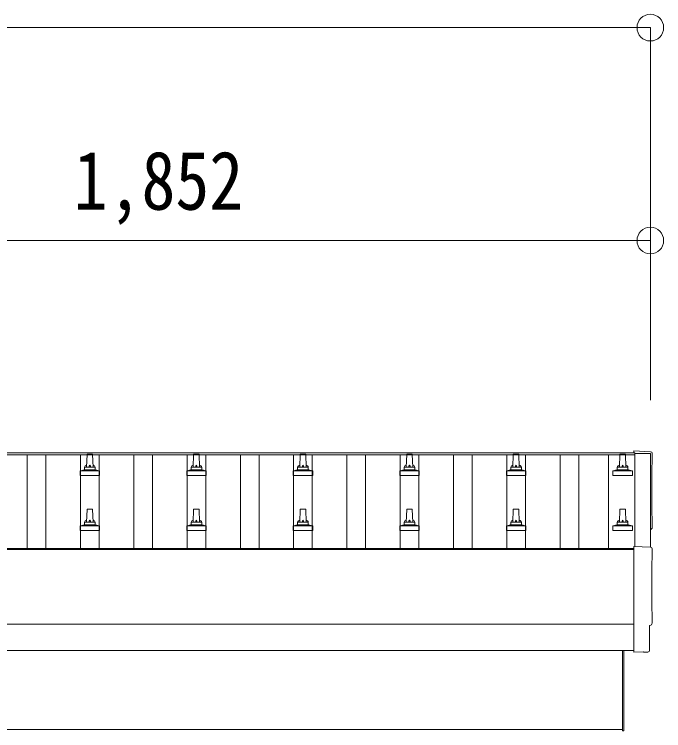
# Model space of a CAD drawing. Units: millimetres at full size, sheet at 1:50; details may follow other scales. Extents: x -14053 to 14053, y -9700 to 9700.
# Drawn here: x -2830 to -1611, y 2449 to 3795 of the extents above; entities that cross this region are included whole.
import ezdxf
from ezdxf.enums import TextEntityAlignment as Align

# ---------------------------------------------------------------- set-up
doc = ezdxf.new("R2010")
doc.units = ezdxf.units.MM
doc.header["$LTSCALE"] = 50
doc.header["$PDMODE"] = 32
doc.header["$PDSIZE"] = 50
for name, color, linetype, lineweight in [('0-2_建具', 4, 'Continuous', 9), ('0-5_仕上げ', 5, 'Continuous', 5), ('0-8_外構', 6, 'Continuous', 9)]:
    doc.layers.add(name, color=color, linetype=linetype, lineweight=lineweight)
doc.styles.add('ＭＳ ゴシック', font='')
doc.styles.get('ＭＳ ゴシック').set_extended_font_data('MS Gothic')

msp = doc.modelspace()

# ---------------------------------------------------------------- linework, layer by layer
at = {"layer": '0-2_建具'}
for p, q in [((-1664.97, 2967.34), (-3487.97, 2967.34)), ((-1664.97, 2970.93), (-3465.47, 2970.93)), ((-1664.97, 2970.93), (-1664.97, 2967.34)), ((-1664.97, 2969.96), (-1664.97, 2795.44)), ((-1635.97, 2969.96), (-1664.97, 2969.96)), ((-1635.97, 2793.92), (-1635.97, 2969.96)), ((-1666.97, 2789.43), (-3508.97, 2789.43)), ((-1666.97, 2791.32), (-3465.47, 2791.32)), ((-3465.47, 2649.54), (-1666.97, 2649.54)), ((-1666.97, 2599.72), (-3465.47, 2599.72)), ((-1687.97, 2449.31), (-1687.97, 2599.72)), ((-1685.97, 2599.72), (-1685.97, 2449.31)), ((-1666.97, 2597.69), (-1666.97, 2596.69)), ((-1647.34, 2596.69), (-1640.42, 2597.05)), ((-3442.64, 2451.81), (-1687.97, 2451.81)), ((-1687.97, 2449.31), (-1685.97, 2449.31))]:
    msp.add_line(p, q, dxfattribs=at)
for points in [[(-1635.4, 2973.33), (-1666.97, 2974.98), (-1666.97, 2970.93)], [(-1635.4, 2793.89), (-1666.97, 2795.55), (-1666.97, 2597.69)], [(-1637.58, 2600.04), (-1637.58, 2647.07), (-1636.98, 2647.07)], [(-1648.09, 2596.96), (-1648.75, 2597.59), (-1666.97, 2596.69)]]:
    msp.add_lwpolyline(points, dxfattribs=at)
for centre, major_axis, ratio, start_param, end_param in [((-1635.56, 2970.33), (3, 0), 0.99863, 6.2683889, 7.8016218), ((3130.3, 2899.9), (-4763.38, 0), 0.99863, 6.2683889, 6.2976778), ((-1636.98, 2830.9), (4.41, 0), 0.99863, 4.9411535, 6.2976778), ((-1635.56, 2790.9), (3, 0), 0.99863, 6.2683889, 7.8016218), ((3130.3, 2720.47), (-4763.38, 0), 0.99863, 6.2683889, 6.2976778), ((-1636.98, 2651.47), (4.41, 0), 0.99863, 4.712389, 6.2976778), ((-1640.59, 2600.05), (2.18, -2.07), 0.9974, 5.5252311, 7.0411395), ((-1647.4, 2597.69), (0.727, -0.69), 0.9974, 4.712389, 5.5252311)]:
    msp.add_ellipse(centre, major_axis=major_axis, ratio=ratio, start_param=start_param, end_param=end_param, dxfattribs=at)
at = {"layer": '0-5_仕上げ', "color": 4, "lineweight": 9}
for p, q in [((-2805.47, 2791.32), (-2805.47, 2967.34)), ((-2770.47, 2791.32), (-2770.47, 2967.34)), ((-2705.47, 2791.32), (-2705.47, 2967.34)), ((-2670.47, 2791.32), (-2670.47, 2967.34)), ((-2605.47, 2791.32), (-2605.47, 2967.34)), ((-2570.47, 2791.32), (-2570.47, 2967.34)), ((-2505.47, 2791.32), (-2505.47, 2967.34)), ((-2470.47, 2791.32), (-2470.47, 2967.34)), ((-2405.47, 2791.32), (-2405.47, 2967.34)), ((-2370.47, 2791.32), (-2370.47, 2967.34)), ((-2305.47, 2791.32), (-2305.47, 2967.34)), ((-2270.47, 2791.32), (-2270.47, 2967.34)), ((-2205.47, 2791.32), (-2205.47, 2967.34)), ((-2170.47, 2791.32), (-2170.47, 2967.34)), ((-2105.47, 2791.32), (-2105.47, 2967.34)), ((-2070.47, 2791.32), (-2070.47, 2967.34)), ((-2005.47, 2791.32), (-2005.47, 2967.34)), ((-1970.47, 2791.32), (-1970.47, 2967.34)), ((-1905.47, 2791.32), (-1905.47, 2967.34)), ((-1870.47, 2791.32), (-1870.47, 2967.34)), ((-1805.47, 2791.32), (-1805.47, 2967.34)), ((-1770.47, 2791.32), (-1770.47, 2967.34)), ((-1714.47, 2967.34), (-1714.47, 2791.32))]:
    msp.add_line(p, q, dxfattribs=at)
at = {"layer": '0-5_仕上げ'}
for p, q in [((-2693.25, 2967.93), (-2693.97, 2944.41)), ((-2683.7, 2968.91), (-2692.25, 2968.91)), ((-2681.97, 2944.41), (-2682.7, 2967.93)), ((-2493.25, 2967.93), (-2493.97, 2944.41)), ((-2483.7, 2968.91), (-2492.25, 2968.91)), ((-2481.97, 2944.41), (-2482.7, 2967.93)), ((-2293.25, 2967.93), (-2293.97, 2944.41)), ((-2283.7, 2968.91), (-2292.25, 2968.91)), ((-2281.97, 2944.41), (-2282.7, 2967.93)), ((-2093.25, 2967.93), (-2093.97, 2944.41)), ((-2083.7, 2968.91), (-2092.25, 2968.91)), ((-2081.97, 2944.41), (-2082.7, 2967.93)), ((-1893.25, 2967.93), (-1893.97, 2944.41)), ((-1883.7, 2968.91), (-1892.25, 2968.91)), ((-1881.97, 2944.41), (-1882.7, 2967.93)), ((-1693.25, 2967.93), (-1693.97, 2944.41)), ((-1683.7, 2968.91), (-1692.25, 2968.91)), ((-1681.97, 2944.41), (-1682.7, 2967.93)), ((-2706.22, 2928.91), (-2706.22, 2936.62)), ((-2670.11, 2937.41), (-2705.84, 2937.41)), ((-2705.46, 2937.59), (-2698.74, 2939.22)), ((-2677.59, 2939.41), (-2698.36, 2939.41)), ((-2697.97, 2940.19), (-2697.97, 2944.41)), ((-2678.97, 2944.41), (-2696.97, 2944.41)), ((-2677.97, 2940.19), (-2677.97, 2944.41)), ((-2670.49, 2937.59), (-2677.21, 2939.22)), ((-2669.72, 2928.91), (-2669.72, 2936.62)), ((-2506.22, 2928.91), (-2506.22, 2936.62)), ((-2470.11, 2937.41), (-2505.84, 2937.41)), ((-2505.46, 2937.59), (-2498.74, 2939.22)), ((-2477.59, 2939.41), (-2498.36, 2939.41)), ((-2497.97, 2940.19), (-2497.97, 2944.41)), ((-2478.97, 2944.41), (-2496.97, 2944.41)), ((-2477.97, 2940.19), (-2477.97, 2944.41)), ((-2470.49, 2937.59), (-2477.21, 2939.22)), ((-2469.72, 2928.91), (-2469.72, 2936.62)), ((-2306.22, 2928.91), (-2306.22, 2936.62)), ((-2270.11, 2937.41), (-2305.84, 2937.41)), ((-2305.46, 2937.59), (-2298.74, 2939.22)), ((-2277.59, 2939.41), (-2298.36, 2939.41)), ((-2297.97, 2940.19), (-2297.97, 2944.41)), ((-2278.97, 2944.41), (-2296.97, 2944.41)), ((-2277.97, 2940.19), (-2277.97, 2944.41)), ((-2270.49, 2937.59), (-2277.21, 2939.22)), ((-2269.72, 2928.91), (-2269.72, 2936.62)), ((-2106.22, 2928.91), (-2106.22, 2936.62)), ((-2070.11, 2937.41), (-2105.84, 2937.41)), ((-2105.46, 2937.59), (-2098.74, 2939.22)), ((-2077.59, 2939.41), (-2098.36, 2939.41)), ((-2097.97, 2940.19), (-2097.97, 2944.41)), ((-2078.97, 2944.41), (-2096.97, 2944.41)), ((-2077.97, 2940.19), (-2077.97, 2944.41)), ((-2070.49, 2937.59), (-2077.21, 2939.22)), ((-2069.72, 2928.91), (-2069.72, 2936.62)), ((-1906.22, 2928.91), (-1906.22, 2936.62)), ((-1870.11, 2937.41), (-1905.84, 2937.41)), ((-1905.46, 2937.59), (-1898.74, 2939.22)), ((-1877.59, 2939.41), (-1898.36, 2939.41)), ((-1897.97, 2940.19), (-1897.97, 2944.41)), ((-1878.97, 2944.41), (-1896.97, 2944.41)), ((-1877.97, 2940.19), (-1877.97, 2944.41)), ((-1870.49, 2937.59), (-1877.21, 2939.22)), ((-1869.72, 2928.91), (-1869.72, 2936.62)), ((-1706.22, 2928.91), (-1706.22, 2936.62)), ((-1670.11, 2937.41), (-1705.84, 2937.41)), ((-1705.46, 2937.59), (-1698.74, 2939.22)), ((-1677.59, 2939.41), (-1698.36, 2939.41)), ((-1697.97, 2940.19), (-1697.97, 2944.41)), ((-1678.97, 2944.41), (-1696.97, 2944.41)), ((-1677.97, 2940.19), (-1677.97, 2944.41)), ((-1670.49, 2937.59), (-1677.21, 2939.22)), ((-1669.72, 2928.91), (-1669.72, 2936.62)), ((-2706.22, 2928.91), (-2669.72, 2928.91)), ((-2506.22, 2928.91), (-2469.72, 2928.91)), ((-2306.22, 2928.91), (-2269.72, 2928.91)), ((-2106.22, 2928.91), (-2069.72, 2928.91)), ((-1906.22, 2928.91), (-1869.72, 2928.91)), ((-1706.22, 2928.91), (-1669.72, 2928.91)), ((-2693.25, 2864.6), (-2693.97, 2841.07)), ((-2683.7, 2865.57), (-2692.25, 2865.57)), ((-2681.97, 2841.07), (-2682.7, 2864.6)), ((-2493.25, 2864.6), (-2493.97, 2841.07)), ((-2483.7, 2865.57), (-2492.25, 2865.57)), ((-2481.97, 2841.07), (-2482.7, 2864.6)), ((-2293.25, 2864.6), (-2293.97, 2841.07)), ((-2283.7, 2865.57), (-2292.25, 2865.57)), ((-2281.97, 2841.07), (-2282.7, 2864.6)), ((-2093.25, 2864.6), (-2093.97, 2841.07)), ((-2083.7, 2865.57), (-2092.25, 2865.57)), ((-2081.97, 2841.07), (-2082.7, 2864.6)), ((-1893.25, 2864.6), (-1893.97, 2841.07)), ((-1883.7, 2865.57), (-1892.25, 2865.57)), ((-1881.97, 2841.07), (-1882.7, 2864.6)), ((-1693.25, 2864.6), (-1693.97, 2841.07)), ((-1683.7, 2865.57), (-1692.25, 2865.57)), ((-1681.97, 2841.07), (-1682.7, 2864.6)), ((-2697.97, 2836.86), (-2697.97, 2841.07)), ((-2678.97, 2841.07), (-2696.97, 2841.07)), ((-2677.97, 2836.86), (-2677.97, 2841.07)), ((-2497.97, 2836.86), (-2497.97, 2841.07)), ((-2478.97, 2841.07), (-2496.97, 2841.07)), ((-2477.97, 2836.86), (-2477.97, 2841.07)), ((-2297.97, 2836.86), (-2297.97, 2841.07)), ((-2278.97, 2841.07), (-2296.97, 2841.07)), ((-2277.97, 2836.86), (-2277.97, 2841.07)), ((-2097.97, 2836.86), (-2097.97, 2841.07)), ((-2078.97, 2841.07), (-2096.97, 2841.07)), ((-2077.97, 2836.86), (-2077.97, 2841.07)), ((-1897.97, 2836.86), (-1897.97, 2841.07)), ((-1878.97, 2841.07), (-1896.97, 2841.07)), ((-1877.97, 2836.86), (-1877.97, 2841.07)), ((-1697.97, 2836.86), (-1697.97, 2841.07)), ((-1678.97, 2841.07), (-1696.97, 2841.07)), ((-1677.97, 2836.86), (-1677.97, 2841.07)), ((-2706.22, 2825.57), (-2706.22, 2833.29)), ((-2670.11, 2834.07), (-2705.84, 2834.07)), ((-2705.46, 2834.26), (-2698.74, 2835.89)), ((-2677.59, 2836.07), (-2698.36, 2836.07)), ((-2670.49, 2834.26), (-2677.21, 2835.89)), ((-2669.72, 2825.57), (-2669.72, 2833.29)), ((-2506.22, 2825.57), (-2506.22, 2833.29)), ((-2470.11, 2834.07), (-2505.84, 2834.07)), ((-2505.46, 2834.26), (-2498.74, 2835.89)), ((-2477.59, 2836.07), (-2498.36, 2836.07)), ((-2470.49, 2834.26), (-2477.21, 2835.89)), ((-2469.72, 2825.57), (-2469.72, 2833.29)), ((-2306.22, 2825.57), (-2306.22, 2833.29)), ((-2270.11, 2834.07), (-2305.84, 2834.07)), ((-2305.46, 2834.26), (-2298.74, 2835.89)), ((-2277.59, 2836.07), (-2298.36, 2836.07)), ((-2270.49, 2834.26), (-2277.21, 2835.89)), ((-2269.72, 2825.57), (-2269.72, 2833.29)), ((-2106.22, 2825.57), (-2106.22, 2833.29)), ((-2070.11, 2834.07), (-2105.84, 2834.07)), ((-2105.46, 2834.26), (-2098.74, 2835.89)), ((-2077.59, 2836.07), (-2098.36, 2836.07)), ((-2070.49, 2834.26), (-2077.21, 2835.89)), ((-2069.72, 2825.57), (-2069.72, 2833.29)), ((-1906.22, 2825.57), (-1906.22, 2833.29)), ((-1870.11, 2834.07), (-1905.84, 2834.07)), ((-1905.46, 2834.26), (-1898.74, 2835.89)), ((-1877.59, 2836.07), (-1898.36, 2836.07)), ((-1870.49, 2834.26), (-1877.21, 2835.89)), ((-1869.72, 2825.57), (-1869.72, 2833.29)), ((-1706.22, 2825.57), (-1706.22, 2833.29)), ((-1670.11, 2834.07), (-1705.84, 2834.07)), ((-1705.46, 2834.26), (-1698.74, 2835.89)), ((-1677.59, 2836.07), (-1698.36, 2836.07)), ((-1670.49, 2834.26), (-1677.21, 2835.89)), ((-1669.72, 2825.57), (-1669.72, 2833.29)), ((-2706.22, 2825.57), (-2669.72, 2825.57)), ((-2506.22, 2825.57), (-2469.72, 2825.57)), ((-2306.22, 2825.57), (-2269.72, 2825.57)), ((-2106.22, 2825.57), (-2069.72, 2825.57)), ((-1906.22, 2825.57), (-1869.72, 2825.57)), ((-1706.22, 2825.57), (-1669.72, 2825.57))]:
    msp.add_line(p, q, dxfattribs=at)
for centre, radius, start, end in [((-2692.25, 2967.91), 1, 90, 178.60509), ((-2683.7, 2967.91), 1, 1.39491, 90), ((-2492.25, 2967.91), 1, 90, 178.60509), ((-2483.7, 2967.91), 1, 1.39491, 90), ((-2292.25, 2967.91), 1, 90, 178.60509), ((-2283.7, 2967.91), 1, 1.39491, 90), ((-2092.25, 2967.91), 1, 90, 178.60509), ((-2083.7, 2967.91), 1, 1.39491, 90), ((-1892.25, 2967.91), 1, 90, 178.60509), ((-1883.7, 2967.91), 1, 1.39491, 90), ((-1692.25, 2967.91), 1, 90, 178.60509), ((-1683.7, 2967.91), 1, 1.39491, 90), ((-2693.89, 2943.77), 4.13, 90, 171.17633), ((-2684.64, 2944.41), 4.83, 133.60282, 180), ((-2691.31, 2944.41), 4.83, 0, 46.39718), ((-2682.06, 2943.77), 4.13, 8.82367, 90), ((-2493.89, 2943.77), 4.13, 90, 171.17633), ((-2484.64, 2944.41), 4.83, 133.60282, 180), ((-2491.31, 2944.41), 4.83, 0, 46.39718), ((-2482.06, 2943.77), 4.13, 8.82367, 90), ((-2293.89, 2943.77), 4.13, 90, 171.17633), ((-2284.64, 2944.41), 4.83, 133.60282, 180), ((-2291.31, 2944.41), 4.83, 0, 46.39718), ((-2282.06, 2943.77), 4.13, 8.82367, 90), ((-2093.89, 2943.77), 4.13, 90, 171.17633), ((-2084.64, 2944.41), 4.83, 133.60282, 180), ((-2091.31, 2944.41), 4.83, 0, 46.39718), ((-2082.06, 2943.77), 4.13, 8.82367, 90), ((-1893.89, 2943.77), 4.13, 90, 171.17633), ((-1884.64, 2944.41), 4.83, 133.60282, 180), ((-1891.31, 2944.41), 4.83, 0, 46.39718), ((-1882.06, 2943.77), 4.13, 8.82367, 90), ((-1693.89, 2943.77), 4.13, 90, 171.17633), ((-1684.64, 2944.41), 4.83, 133.60282, 180), ((-1691.31, 2944.41), 4.83, 0, 46.39718), ((-1682.06, 2943.77), 4.13, 8.82367, 90), ((-2705.22, 2936.62), 1, 103.62699, 180), ((-2698.97, 2940.19), 1, 283.62699, 0), ((-2696.97, 2943.41), 1, 90, 180), ((-2678.97, 2943.41), 1, 0, 90), ((-2676.97, 2940.19), 1, 180, 256.37301), ((-2670.72, 2936.62), 1, 0, 76.37301), ((-2505.22, 2936.62), 1, 103.62699, 180), ((-2498.97, 2940.19), 1, 283.62699, 0), ((-2496.97, 2943.41), 1, 90, 180), ((-2478.97, 2943.41), 1, 0, 90), ((-2476.97, 2940.19), 1, 180, 256.37301), ((-2470.72, 2936.62), 1, 0, 76.37301), ((-2305.22, 2936.62), 1, 103.62699, 180), ((-2298.97, 2940.19), 1, 283.62699, 0), ((-2296.97, 2943.41), 1, 90, 180), ((-2278.97, 2943.41), 1, 0, 90), ((-2276.97, 2940.19), 1, 180, 256.37301), ((-2270.72, 2936.62), 1, 0, 76.37301), ((-2105.22, 2936.62), 1, 103.62699, 180), ((-2098.97, 2940.19), 1, 283.62699, 0), ((-2096.97, 2943.41), 1, 90, 180), ((-2078.97, 2943.41), 1, 0, 90), ((-2076.97, 2940.19), 1, 180, 256.37301), ((-2070.72, 2936.62), 1, 0, 76.37301), ((-1905.22, 2936.62), 1, 103.62699, 180), ((-1898.97, 2940.19), 1, 283.62699, 0), ((-1896.97, 2943.41), 1, 90, 180), ((-1878.97, 2943.41), 1, 0, 90), ((-1876.97, 2940.19), 1, 180, 256.37301), ((-1870.72, 2936.62), 1, 0, 76.37301), ((-1705.22, 2936.62), 1, 103.62699, 180), ((-1698.97, 2940.19), 1, 283.62699, 0), ((-1696.97, 2943.41), 1, 90, 180), ((-1678.97, 2943.41), 1, 0, 90), ((-1676.97, 2940.19), 1, 180, 256.37301), ((-1670.72, 2936.62), 1, 0, 76.37301), ((-2692.25, 2864.57), 1, 90, 178.60509), ((-2683.7, 2864.57), 1, 1.39491, 90), ((-2492.25, 2864.57), 1, 90, 178.60509), ((-2483.7, 2864.57), 1, 1.39491, 90), ((-2292.25, 2864.57), 1, 90, 178.60509), ((-2283.7, 2864.57), 1, 1.39491, 90), ((-2092.25, 2864.57), 1, 90, 178.60509), ((-2083.7, 2864.57), 1, 1.39491, 90), ((-1892.25, 2864.57), 1, 90, 178.60509), ((-1883.7, 2864.57), 1, 1.39491, 90), ((-1692.25, 2864.57), 1, 90, 178.60509), ((-1683.7, 2864.57), 1, 1.39491, 90), ((-2693.89, 2840.44), 4.13, 90, 171.17633), ((-2696.97, 2840.07), 1, 90, 180), ((-2684.64, 2841.07), 4.83, 133.60282, 180), ((-2691.31, 2841.07), 4.83, 0, 46.39718), ((-2682.06, 2840.44), 4.13, 8.82367, 90), ((-2678.97, 2840.07), 1, 0, 90), ((-2493.89, 2840.44), 4.13, 90, 171.17633), ((-2496.97, 2840.07), 1, 90, 180), ((-2484.64, 2841.07), 4.83, 133.60282, 180), ((-2491.31, 2841.07), 4.83, 0, 46.39718), ((-2482.06, 2840.44), 4.13, 8.82367, 90), ((-2478.97, 2840.07), 1, 0, 90), ((-2293.89, 2840.44), 4.13, 90, 171.17633), ((-2296.97, 2840.07), 1, 90, 180), ((-2284.64, 2841.07), 4.83, 133.60282, 180), ((-2291.31, 2841.07), 4.83, 0, 46.39718), ((-2282.06, 2840.44), 4.13, 8.82367, 90), ((-2278.97, 2840.07), 1, 0, 90), ((-2093.89, 2840.44), 4.13, 90, 171.17633), ((-2096.97, 2840.07), 1, 90, 180), ((-2084.64, 2841.07), 4.83, 133.60282, 180), ((-2091.31, 2841.07), 4.83, 0, 46.39718), ((-2082.06, 2840.44), 4.13, 8.82367, 90), ((-2078.97, 2840.07), 1, 0, 90), ((-1893.89, 2840.44), 4.13, 90, 171.17633), ((-1896.97, 2840.07), 1, 90, 180), ((-1884.64, 2841.07), 4.83, 133.60282, 180), ((-1891.31, 2841.07), 4.83, 0, 46.39718), ((-1882.06, 2840.44), 4.13, 8.82367, 90), ((-1878.97, 2840.07), 1, 0, 90), ((-1693.89, 2840.44), 4.13, 90, 171.17633), ((-1696.97, 2840.07), 1, 90, 180), ((-1684.64, 2841.07), 4.83, 133.60282, 180), ((-1691.31, 2841.07), 4.83, 0, 46.39718), ((-1682.06, 2840.44), 4.13, 8.82367, 90), ((-1678.97, 2840.07), 1, 0, 90), ((-2705.22, 2833.29), 1, 103.62699, 180), ((-2698.97, 2836.86), 1, 283.62699, 0), ((-2676.97, 2836.86), 1, 180, 256.37301), ((-2670.72, 2833.29), 1, 0, 76.37301), ((-2505.22, 2833.29), 1, 103.62699, 180), ((-2498.97, 2836.86), 1, 283.62699, 0), ((-2476.97, 2836.86), 1, 180, 256.37301), ((-2470.72, 2833.29), 1, 0, 76.37301), ((-2305.22, 2833.29), 1, 103.62699, 180), ((-2298.97, 2836.86), 1, 283.62699, 0), ((-2276.97, 2836.86), 1, 180, 256.37301), ((-2270.72, 2833.29), 1, 0, 76.37301), ((-2105.22, 2833.29), 1, 103.62699, 180), ((-2098.97, 2836.86), 1, 283.62699, 0), ((-2076.97, 2836.86), 1, 180, 256.37301), ((-2070.72, 2833.29), 1, 0, 76.37301), ((-1905.22, 2833.29), 1, 103.62699, 180), ((-1898.97, 2836.86), 1, 283.62699, 0), ((-1876.97, 2836.86), 1, 180, 256.37301), ((-1870.72, 2833.29), 1, 0, 76.37301), ((-1705.22, 2833.29), 1, 103.62699, 180), ((-1698.97, 2836.86), 1, 283.62699, 0), ((-1676.97, 2836.86), 1, 180, 256.37301), ((-1670.72, 2833.29), 1, 0, 76.37301)]:
    msp.add_arc(centre, radius, start, end, dxfattribs=at)
at = {"layer": '0-8_外構'}
for p, q in [((-1635.97, 3769.93), (-8939.97, 3769.93)), ((-1635.97, 3769.93), (-1635.97, 3069.93)), ((-1635.97, 3369.93), (-3487.97, 3369.93)), ((-1635.97, 3369.93), (-1635.97, 3069.93))]:
    msp.add_line(p, q, dxfattribs=at)
for p in [(-1635.97, 3769.93), (-1635.97, 3369.93)]:
    msp.add_point(p, dxfattribs=at)

# ---------------------------------------------------------------- texts
at = {"layer": '0-8_外構', "color": 7, "style": 'ＭＳ ゴシック', "width": 0.85}
msp.add_text('1,852', height=110, dxfattribs=at).set_placement((-2718.22, 3394.93), align=Align.BOTTOM_LEFT)

doc.saveas('drawing.dxf')
